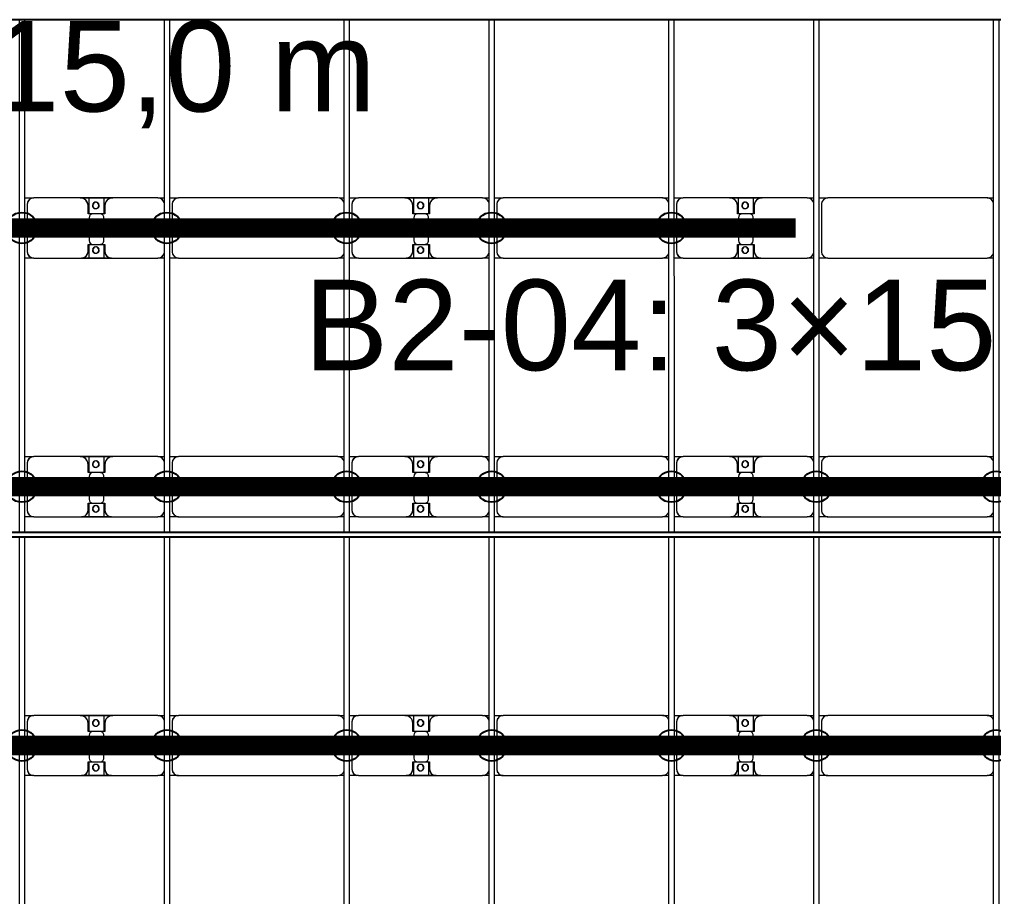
# Model space of a CAD drawing. Header units: millimetres. Extents: x -248177 to 167033, y 156986 to 268923.
# Drawn here: x -197612 to -190082, y 167583 to 174362 of the extents above; entities that cross this region are included whole.
import ezdxf

# ---------------------------------------------------------------- set-up
doc = ezdxf.new("R2010")
doc.units = ezdxf.units.MM
for name, color, linetype, lineweight in [('A-DETL-MBND', 5, 'Continuous', 9), ('A-GENM', 13, 'Continuous', 9), ('S-BEAM', 12, 'Continuous', 9)]:
    doc.layers.add(name, color=color, linetype=linetype, lineweight=lineweight)
doc.layers.add('GC-GHI CHU', color=2, linetype='Continuous')
doc.layers.add('GC-HOP 40x60 GIA CUONG', color=1, linetype='Continuous')
doc.styles.add('GC_VN', font='arial.ttf')

# ---------------------------------------------------------------- blocks, each defined once
blk = doc.blocks.new('Dầm C52 - Dầm C52-24593-BỐ TRÍ KHUNG KẾT CẤU BÈ PIN 02')
at = {"layer": 'S-BEAM', "color": 1}
for p, q in [((-48198.2, 20), (-42238.2, 20)), ((-42198.2, 20), (-38238.2, 20)), ((-42238.2, -20), (-48198.2, -20)), ((-38238.2, -20), (-42198.2, -20))]:
    blk.add_line(p, q, dxfattribs=at)
blk = doc.blocks.new('Dai phao do pin - DẢI PHAO ĐỠ PIN-V148-BỐ TRÍ KHUNG KẾT CẤU BÈ PIN 02')
at = {"layer": 'A-DETL-MBND', "color": 8}
for p, q in [((5719.7, 241.6), (5789.7, 241.6)), ((5719.7, 241.6), (5789.7, 241.6)), ((6149.7, 241.6), (5789.7, 241.6)), ((6149.7, 241.6), (6332.2, 241.6)), ((6332.2, 241.6), (6149.7, 241.6)), ((6217.8, 241.6), (6400.3, 241.6)), ((6217.8, 116.2), (6217.8, 241.6)), ((6400.3, 241.6), (6217.8, 241.6)), ((6332.2, 241.6), (6332.2, 116.2)), ((6750.3, 241.6), (6400.3, 241.6)), ((6750.3, 241.6), (6799.7, 241.6)), ((6750.3, 241.6), (6799.7, 241.6)), ((6839.7, 241.6), (6909.7, 241.6)), ((6839.7, 241.6), (6909.7, 241.6)), ((8140.3, 241.6), (6909.7, 241.6)), ((8150, 241.6), (8189.7, 241.6)), ((8150, 241.6), (8189.7, 241.6)), ((8229.7, 241.6), (8299.7, 241.6)), ((8229.7, 241.6), (8299.7, 241.6)), ((8659.7, 241.6), (8299.7, 241.6)), ((8659.7, 241.6), (8842.2, 241.6)), ((8842.2, 241.6), (8659.7, 241.6)), ((8727.8, 241.6), (8910.3, 241.6)), ((8727.8, 116.2), (8727.8, 241.6)), ((8910.3, 241.6), (8727.8, 241.6)), ((8842.2, 241.6), (8842.2, 116.2)), ((9260.3, 241.6), (8910.3, 241.6)), ((9260.3, 241.6), (9309.7, 241.6)), ((9260.3, 241.6), (9309.7, 241.6)), ((9349.7, 241.6), (9419.7, 241.6)), ((9349.7, 241.6), (9419.7, 241.6)), ((10650.3, 241.6), (9419.7, 241.6)), ((10650.3, 241.6), (10699.7, 241.6)), ((10650.3, 241.6), (10699.7, 241.6)), ((10739.7, 241.6), (10809.7, 241.6)), ((10739.7, 241.6), (10809.7, 241.6)), ((11169.7, 241.6), (10809.7, 241.6)), ((11169.7, 241.6), (11352.2, 241.6)), ((11352.2, 241.6), (11169.7, 241.6)), ((11237.8, 241.6), (11420.3, 241.6)), ((11237.8, 116.2), (11237.8, 241.6)), ((11420.3, 241.6), (11237.8, 241.6)), ((11352.2, 241.6), (11352.2, 116.2)), ((11770.3, 241.6), (11420.3, 241.6)), ((11770.3, 241.6), (11819.7, 241.6)), ((11770.3, 241.6), (11819.7, 241.6)), ((11859.7, 241.6), (11929.7, 241.6)), ((11859.7, 241.6), (11929.7, 241.6)), ((13160.3, 241.6), (11929.7, 241.6)), ((13160.3, 241.6), (13209.7, 241.6)), ((13160.3, 241.6), (13209.7, 241.6)), ((5739.7, 191.6), (5739.7, -173.4)), ((6209.7, 118.2), (6209.7, 181.6)), ((6340.3, 181.6), (6340.3, 118.2)), ((6859.7, 191.6), (6859.7, -173.4)), ((8249.7, 191.6), (8249.7, -173.4)), ((8719.7, 118.2), (8719.7, 181.6)), ((8850.3, 181.6), (8850.3, 118.2)), ((9369.7, 191.6), (9369.7, -173.4)), ((10759.7, 191.6), (10759.7, -173.4)), ((11229.7, 118.2), (11229.7, 181.6)), ((11360.3, 181.6), (11360.3, 118.2)), ((11879.7, 191.6), (11879.7, -173.4)), ((6302.2, 118.2), (6209.7, 118.2)), ((6217.8, 88.2), (6217.8, -88.2)), ((6340.3, 118.2), (6247.8, 118.2)), ((6332.2, -88.2), (6332.2, 88.2)), ((8812.2, 118.2), (8719.7, 118.2)), ((8727.8, 88.2), (8727.8, -88.2)), ((8850.3, 118.2), (8757.8, 118.2)), ((8842.2, -88.2), (8842.2, 88.2)), ((11322.2, 118.2), (11229.7, 118.2)), ((11237.8, 88.2), (11237.8, -88.2)), ((11360.3, 118.2), (11267.8, 118.2)), ((11352.2, -88.2), (11352.2, 88.2)), ((6209.7, -173.4), (6209.7, -118.2)), ((6209.7, -118.2), (6302.2, -118.2)), ((6217.8, -223.4), (6217.8, -116.2)), ((6247.8, -118.2), (6340.3, -118.2)), ((6332.2, -116.2), (6332.2, -223.4)), ((6340.3, -118.2), (6340.3, -173.4)), ((8719.7, -173.4), (8719.7, -118.2)), ((8719.7, -118.2), (8812.2, -118.2)), ((8727.8, -223.4), (8727.8, -116.2)), ((8757.8, -118.2), (8850.3, -118.2)), ((8842.2, -116.2), (8842.2, -223.4)), ((8850.3, -118.2), (8850.3, -173.4)), ((11229.7, -173.4), (11229.7, -118.2)), ((11229.7, -118.2), (11322.2, -118.2)), ((11237.8, -223.4), (11237.8, -116.2)), ((11267.8, -118.2), (11360.3, -118.2)), ((11352.2, -116.2), (11352.2, -223.4)), ((11360.3, -118.2), (11360.3, -173.4)), ((5789.7, -223.4), (5719.7, -223.4)), ((5789.7, -223.4), (5719.7, -223.4)), ((5789.7, -223.4), (6159.7, -223.4)), ((6332.2, -223.4), (6159.7, -223.4)), ((6159.7, -223.4), (6332.2, -223.4)), ((6390.3, -223.4), (6217.8, -223.4)), ((6217.8, -223.4), (6390.3, -223.4)), ((6390.3, -223.4), (6750.3, -223.4)), ((6799.7, -223.4), (6750.3, -223.4)), ((6799.7, -223.4), (6750.3, -223.4)), ((6909.7, -223.4), (6839.7, -223.4)), ((6909.7, -223.4), (6839.7, -223.4)), ((6909.7, -223.4), (8140.3, -223.4)), ((8189.7, -223.4), (8140.3, -223.4)), ((8189.7, -223.4), (8140.3, -223.4)), ((8299.7, -223.4), (8229.7, -223.4)), ((8299.7, -223.4), (8229.7, -223.4)), ((8299.7, -223.4), (8669.7, -223.4)), ((8842.2, -223.4), (8669.7, -223.4)), ((8669.7, -223.4), (8842.2, -223.4)), ((8900.3, -223.4), (8727.8, -223.4)), ((8727.8, -223.4), (8900.3, -223.4)), ((8900.3, -223.4), (9260.3, -223.4)), ((9309.7, -223.4), (9260.3, -223.4)), ((9309.7, -223.4), (9260.3, -223.4)), ((9419.7, -223.4), (9349.7, -223.4)), ((9419.7, -223.4), (9349.7, -223.4)), ((9419.7, -223.4), (10650.3, -223.4)), ((10699.7, -223.4), (10650.3, -223.4)), ((10699.7, -223.4), (10650.3, -223.4)), ((10809.7, -223.4), (10739.7, -223.4)), ((10809.7, -223.4), (10739.7, -223.4)), ((10809.7, -223.4), (11179.7, -223.4)), ((11352.2, -223.4), (11179.7, -223.4)), ((11179.7, -223.4), (11352.2, -223.4)), ((11410.3, -223.4), (11237.8, -223.4)), ((11237.8, -223.4), (11410.3, -223.4)), ((11410.3, -223.4), (11770.3, -223.4)), ((11819.7, -223.4), (11770.3, -223.4)), ((11819.7, -223.4), (11770.3, -223.4)), ((11929.7, -223.4), (11859.7, -223.4)), ((11929.7, -223.4), (11859.7, -223.4)), ((11929.7, -223.4), (13160.3, -223.4)), ((13209.7, -223.4), (13160.3, -223.4)), ((13209.7, -223.4), (13160.3, -223.4))]:
    blk.add_line(p, q, dxfattribs=at)
for centre, radius, start, end in [((5789.7, 191.6), 50, 90, 180), ((5789.7, 191.6), 50, 105, 180), ((6149.7, 181.6), 60, 0, 90), ((6149.7, 181.6), 60, 0, 60), ((6400.3, 181.6), 60, 90, 180), ((6400.3, 181.6), 60, 120, 180), ((6750.3, 191.6), 50, 15, 90), ((6750.3, 191.6), 50, 15, 75), ((6909.7, 191.6), 50, 90, 180), ((6909.7, 191.6), 50, 105, 135), ((8140.3, 191.6), 50, 15, 90), ((8140.3, 191.6), 50, 60, 78.73305), ((8299.7, 191.6), 50, 90, 180), ((8299.7, 191.6), 50, 105, 180), ((8659.7, 181.6), 60, 0, 90), ((8659.7, 181.6), 60, 0, 60), ((8910.3, 181.6), 60, 90, 180), ((8910.3, 181.6), 60, 120, 180), ((9260.3, 191.6), 50, 15, 90), ((9260.3, 191.6), 50, 15, 75), ((9419.7, 191.6), 50, 90, 180), ((9419.7, 191.6), 50, 105, 135), ((10650.3, 191.6), 50, 15, 90), ((10650.3, 191.6), 50, 60, 90), ((10809.7, 191.6), 50, 90, 180), ((10809.7, 191.6), 50, 105, 180), ((11169.7, 181.6), 60, 360, 90), ((11169.7, 181.6), 60, 360, 60), ((11420.3, 181.6), 60, 90, 180), ((11420.3, 181.6), 60, 120, 180), ((11770.3, 191.6), 50, 15, 90), ((11770.3, 191.6), 50, 15, 75), ((11929.7, 191.6), 50, 90, 180), ((11929.7, 191.6), 50, 105, 135), ((13160.3, 191.6), 50, 15, 90), ((13160.3, 191.6), 50, 60, 90), ((6268.6, 183.2), 25, 0, 180), ((6268.6, 183.2), 25, 180, 0), ((6268.6, 183.2), 25, 0, 165), ((6271.4, 183.2), 25, 0, 180), ((6271.4, 183.2), 25, 90, 180), ((6271.4, 183.2), 25, 180, 0), ((6271.4, 183.2), 25, 180, 300), ((6268.6, 183.2), 25, 210, 0), ((6271.4, 183.2), 25, 15, 75), ((6271.4, 183.2), 25, 330, 345), ((6909.7, 191.6), 50, 150, 180), ((8140.3, 191.6), 50, 15, 30), ((8778.6, 183.2), 25, 360, 180), ((8778.6, 183.2), 25, 180, 360), ((8778.6, 183.2), 25, 360, 165), ((8781.4, 183.2), 25, 0, 180), ((8781.4, 183.2), 25, 90, 180), ((8781.4, 183.2), 25, 180, 360), ((8781.4, 183.2), 25, 180, 300), ((8778.6, 183.2), 25, 210, 360), ((8781.4, 183.2), 25, 15, 75), ((8781.4, 183.2), 25, 330, 345), ((9419.7, 191.6), 50, 150, 180), ((10650.3, 191.6), 50, 15, 30), ((11288.6, 183.2), 25, 0, 180), ((11288.6, 183.2), 25, 180, 0), ((11288.6, 183.2), 25, 0, 165), ((11291.4, 183.2), 25, 360, 180), ((11291.4, 183.2), 25, 90, 180), ((11291.4, 183.2), 25, 180, 0), ((11291.4, 183.2), 25, 180, 300), ((11288.6, 183.2), 25, 210, 0), ((11291.4, 183.2), 25, 15, 75), ((11291.4, 183.2), 25, 330, 345), ((11929.7, 191.6), 50, 150, 180), ((13160.3, 191.6), 50, 15, 30), ((6247.8, 88.2), 30, 90, 180), ((6302.2, 88.2), 30, 360, 90), ((8757.8, 88.2), 30, 90, 180), ((8812.2, 88.2), 30, 360, 90), ((11267.8, 88.2), 30, 90, 180), ((11322.2, 88.2), 30, 0, 90), ((6247.8, -88.2), 30, 180, 270), ((6268.6, -161.8), 25, 0, 180), ((6268.6, -161.8), 25, 105, 165), ((6271.4, -161.8), 25, 0, 180), ((6271.4, -161.8), 25, 105, 180), ((6268.6, -161.8), 25, 0, 75), ((6271.4, -161.8), 25, 15, 75), ((6302.2, -88.2), 30, 270, 0), ((8757.8, -88.2), 30, 180, 270), ((8778.6, -161.8), 25, 0, 180), ((8778.6, -161.8), 25, 105, 165), ((8781.4, -161.8), 25, 0, 180), ((8781.4, -161.8), 25, 105, 180), ((8778.6, -161.8), 25, 0, 75), ((8781.4, -161.8), 25, 15, 75), ((8812.2, -88.2), 30, 270, 0), ((11267.8, -88.2), 30, 180, 270), ((11288.6, -161.8), 25, 0, 180), ((11288.6, -161.8), 25, 105, 165), ((11291.4, -161.8), 25, 360, 180), ((11291.4, -161.8), 25, 105, 180), ((11288.6, -161.8), 25, 360, 75), ((11291.4, -161.8), 25, 15, 75), ((11322.2, -88.2), 30, 270, 360), ((5789.7, -173.4), 50, 180, 270), ((5789.7, -173.4), 50, 181.60032, 255), ((6159.7, -173.4), 50, 270, 0), ((6159.7, -173.4), 50, 285, 358.39248), ((6268.6, -161.8), 25, 180, 0), ((6268.6, -161.8), 25, 195, 0), ((6271.4, -161.8), 25, 180, 0), ((6271.4, -161.8), 25, 180, 270), ((6271.4, -161.8), 25, 285, 345), ((6390.3, -173.4), 50, 180, 270), ((6390.3, -173.4), 50, 181.60953, 255), ((6750.3, -173.4), 50, 270, 345), ((6750.3, -173.4), 50, 285, 345), ((6909.7, -173.4), 50, 180, 270), ((6909.7, -173.4), 50, 181.6175, 210), ((6909.7, -173.4), 50, 240, 270), ((8140.3, -173.4), 50, 270, 345), ((8140.3, -173.4), 50, 285, 300), ((8140.3, -173.4), 50, 330, 345), ((8299.7, -173.4), 50, 180, 270), ((8299.7, -173.4), 50, 181.63884, 255), ((8669.7, -173.4), 50, 270, 360), ((8669.7, -173.4), 50, 285, 358.35396), ((8778.6, -161.8), 25, 180, 0), ((8778.6, -161.8), 25, 195, 0), ((8781.4, -161.8), 25, 180, 0), ((8781.4, -161.8), 25, 180, 270), ((8781.4, -161.8), 25, 285, 345), ((8900.3, -173.4), 50, 180, 270), ((8900.3, -173.4), 50, 181.64806, 255), ((9260.3, -173.4), 50, 270, 345), ((9260.3, -173.4), 50, 285, 345), ((9419.7, -173.4), 50, 180, 270), ((9419.7, -173.4), 50, 181.65603, 210), ((9419.7, -173.4), 50, 240, 270), ((10650.3, -173.4), 50, 270, 345), ((10650.3, -173.4), 50, 285, 300), ((10650.3, -173.4), 50, 330, 345), ((10809.7, -173.4), 50, 180, 270), ((10809.7, -173.4), 50, 181.67736, 255), ((11179.7, -173.4), 50, 270, 0), ((11179.7, -173.4), 50, 285, 358.31543), ((11288.6, -161.8), 25, 180, 0), ((11288.6, -161.8), 25, 195, 360), ((11291.4, -161.8), 25, 180, 360), ((11291.4, -161.8), 25, 180, 270), ((11291.4, -161.8), 25, 285, 345), ((11410.3, -173.4), 50, 180, 270), ((11410.3, -173.4), 50, 181.68658, 255), ((11770.3, -173.4), 50, 270, 345), ((11770.3, -173.4), 50, 285, 345), ((11929.7, -173.4), 50, 180, 270), ((11929.7, -173.4), 50, 181.69455, 210), ((11929.7, -173.4), 50, 240, 270), ((13160.3, -173.4), 50, 270, 345), ((13160.3, -173.4), 50, 285, 300), ((13160.3, -173.4), 50, 330, 345)]:
    blk.add_arc(centre, radius, start, end, dxfattribs=at)
blk = doc.blocks.new('Dai phao do pin - DẢI PHAO ĐỠ PIN-V149-BỐ TRÍ KHUNG KẾT CẤU BÈ PIN 02')
at = {"layer": 'A-DETL-MBND', "color": 8}
for p, q in [((5719.7, 241.6), (5789.7, 241.6)), ((5719.7, 241.6), (5789.7, 241.6)), ((6149.7, 241.6), (5789.7, 241.6)), ((6149.7, 241.6), (6332.2, 241.6)), ((6332.2, 241.6), (6149.7, 241.6)), ((6217.8, 241.6), (6400.3, 241.6)), ((6217.8, 116.2), (6217.8, 241.6)), ((6400.3, 241.6), (6217.8, 241.6)), ((6332.2, 241.6), (6332.2, 116.2)), ((6750.3, 241.6), (6400.3, 241.6)), ((6750.3, 241.6), (6799.7, 241.6)), ((6750.3, 241.6), (6799.7, 241.6)), ((6839.7, 241.6), (6909.7, 241.6)), ((6839.7, 241.6), (6909.7, 241.6)), ((8140.3, 241.6), (6909.7, 241.6)), ((8140.3, 241.6), (8189.7, 241.6)), ((8140.3, 241.6), (8189.7, 241.6)), ((8229.7, 241.6), (8299.7, 241.6)), ((8229.7, 241.6), (8299.7, 241.6)), ((8659.7, 241.6), (8299.7, 241.6)), ((8659.7, 241.6), (8842.2, 241.6)), ((8842.2, 241.6), (8659.7, 241.6)), ((8727.8, 241.6), (8910.3, 241.6)), ((8727.8, 116.2), (8727.8, 241.6)), ((8910.3, 241.6), (8727.8, 241.6)), ((8842.2, 241.6), (8842.2, 116.2)), ((9260.3, 241.6), (8910.3, 241.6)), ((9260.3, 241.6), (9309.7, 241.6)), ((9260.3, 241.6), (9309.7, 241.6)), ((9349.7, 241.6), (9419.7, 241.6)), ((9349.7, 241.6), (9419.7, 241.6)), ((10650.3, 241.6), (9419.7, 241.6)), ((10650.3, 241.6), (10699.7, 241.6)), ((10650.3, 241.6), (10699.7, 241.6)), ((10739.7, 241.6), (10809.7, 241.6)), ((10739.7, 241.6), (10809.7, 241.6)), ((11169.7, 241.6), (10809.7, 241.6)), ((11169.7, 241.6), (11352.2, 241.6)), ((11352.2, 241.6), (11169.7, 241.6)), ((11237.8, 241.6), (11420.3, 241.6)), ((11237.8, 116.2), (11237.8, 241.6)), ((11420.3, 241.6), (11237.8, 241.6)), ((11352.2, 241.6), (11352.2, 116.2)), ((11770.3, 241.6), (11420.3, 241.6)), ((11770.3, 241.6), (11819.7, 241.6)), ((11770.3, 241.6), (11819.7, 241.6)), ((11859.7, 241.6), (11929.7, 241.6)), ((11859.7, 241.6), (11929.7, 241.6)), ((13160.3, 241.6), (11929.7, 241.6)), ((13160.3, 241.6), (13209.7, 241.6)), ((13160.3, 241.6), (13209.7, 241.6)), ((5739.7, 191.6), (5739.7, -173.4)), ((6209.7, 118.2), (6209.7, 181.6)), ((6340.3, 181.6), (6340.3, 118.2)), ((6859.7, 191.6), (6859.7, -173.4)), ((8249.7, 191.6), (8249.7, -173.4)), ((8719.7, 118.2), (8719.7, 181.6)), ((8850.3, 181.6), (8850.3, 118.2)), ((9369.7, 191.6), (9369.7, -173.4)), ((10759.7, 191.6), (10759.7, -173.4)), ((11229.7, 118.2), (11229.7, 181.6)), ((11360.3, 181.6), (11360.3, 118.2)), ((11879.7, 191.6), (11879.7, -173.4)), ((6302.2, 118.2), (6209.7, 118.2)), ((6217.8, 88.2), (6217.8, -88.2)), ((6340.3, 118.2), (6247.8, 118.2)), ((6332.2, -88.2), (6332.2, 88.2)), ((8812.2, 118.2), (8719.7, 118.2)), ((8727.8, 88.2), (8727.8, -88.2)), ((8850.3, 118.2), (8757.8, 118.2)), ((8842.2, -88.2), (8842.2, 88.2)), ((11322.2, 118.2), (11229.7, 118.2)), ((11237.8, 88.2), (11237.8, -88.2)), ((11360.3, 118.2), (11267.8, 118.2)), ((11352.2, -88.2), (11352.2, 88.2)), ((6209.7, -173.4), (6209.7, -118.2)), ((6209.7, -118.2), (6302.2, -118.2)), ((6217.8, -223.4), (6217.8, -116.2)), ((6247.8, -118.2), (6340.3, -118.2)), ((6332.2, -116.2), (6332.2, -223.4)), ((6340.3, -118.2), (6340.3, -173.4)), ((8719.7, -173.4), (8719.7, -118.2)), ((8719.7, -118.2), (8812.2, -118.2)), ((8727.8, -223.4), (8727.8, -116.2)), ((8757.8, -118.2), (8850.3, -118.2)), ((8842.2, -116.2), (8842.2, -223.4)), ((8850.3, -118.2), (8850.3, -173.4)), ((11229.7, -173.4), (11229.7, -118.2)), ((11229.7, -118.2), (11322.2, -118.2)), ((11237.8, -223.4), (11237.8, -116.2)), ((11267.8, -118.2), (11360.3, -118.2)), ((11352.2, -116.2), (11352.2, -223.4)), ((11360.3, -118.2), (11360.3, -173.4)), ((5789.7, -223.4), (5719.7, -223.4)), ((5789.7, -223.4), (5719.7, -223.4)), ((5789.7, -223.4), (6159.7, -223.4)), ((6332.2, -223.4), (6159.7, -223.4)), ((6159.7, -223.4), (6332.2, -223.4)), ((6390.3, -223.4), (6217.8, -223.4)), ((6217.8, -223.4), (6390.3, -223.4)), ((6390.3, -223.4), (6750.3, -223.4)), ((6799.7, -223.4), (6750.3, -223.4)), ((6799.7, -223.4), (6750.3, -223.4)), ((6909.7, -223.4), (6839.7, -223.4)), ((6909.7, -223.4), (6839.7, -223.4)), ((6909.7, -223.4), (8140.3, -223.4)), ((8189.7, -223.4), (8140.3, -223.4)), ((8189.7, -223.4), (8140.3, -223.4)), ((8299.7, -223.4), (8229.7, -223.4)), ((8299.7, -223.4), (8229.7, -223.4)), ((8299.7, -223.4), (8669.7, -223.4)), ((8842.2, -223.4), (8669.7, -223.4)), ((8669.7, -223.4), (8842.2, -223.4)), ((8900.3, -223.4), (8727.8, -223.4)), ((8727.8, -223.4), (8900.3, -223.4)), ((8900.3, -223.4), (9260.3, -223.4)), ((9309.7, -223.4), (9260.3, -223.4)), ((9309.7, -223.4), (9260.3, -223.4)), ((9419.7, -223.4), (9349.7, -223.4)), ((9419.7, -223.4), (9349.7, -223.4)), ((9419.7, -223.4), (10650.3, -223.4)), ((10699.7, -223.4), (10650.3, -223.4)), ((10699.7, -223.4), (10650.3, -223.4)), ((10809.7, -223.4), (10739.7, -223.4)), ((10809.7, -223.4), (10739.7, -223.4)), ((10809.7, -223.4), (11179.7, -223.4)), ((11352.2, -223.4), (11179.7, -223.4)), ((11179.7, -223.4), (11352.2, -223.4)), ((11410.3, -223.4), (11237.8, -223.4)), ((11237.8, -223.4), (11410.3, -223.4)), ((11410.3, -223.4), (11770.3, -223.4)), ((11819.7, -223.4), (11770.3, -223.4)), ((11819.7, -223.4), (11770.3, -223.4)), ((11929.7, -223.4), (11859.7, -223.4)), ((11929.7, -223.4), (11859.7, -223.4)), ((11929.7, -223.4), (13160.3, -223.4)), ((13209.7, -223.4), (13160.3, -223.4)), ((13209.7, -223.4), (13160.3, -223.4))]:
    blk.add_line(p, q, dxfattribs=at)
for centre, radius, start, end in [((5789.7, 191.6), 50, 90, 180), ((5789.7, 191.6), 50, 105, 180), ((6149.7, 181.6), 60, 0, 90), ((6149.7, 181.6), 60, 0, 60), ((6400.3, 181.6), 60, 90, 180), ((6400.3, 181.6), 60, 120, 180), ((6750.3, 191.6), 50, 15, 90), ((6750.3, 191.6), 50, 15, 75), ((6909.7, 191.6), 50, 90, 180), ((6909.7, 191.6), 50, 105, 135), ((8140.3, 191.6), 50, 15, 90), ((8140.3, 191.6), 50, 60, 90), ((8299.7, 191.6), 50, 90, 180), ((8299.7, 191.6), 50, 105, 180), ((8659.7, 181.6), 60, 0, 90), ((8659.7, 181.6), 60, 0, 60), ((8910.3, 181.6), 60, 90, 180), ((8910.3, 181.6), 60, 120, 180), ((9260.3, 191.6), 50, 15, 90), ((9260.3, 191.6), 50, 15, 75), ((9419.7, 191.6), 50, 90, 180), ((9419.7, 191.6), 50, 105, 135), ((10650.3, 191.6), 50, 15, 90), ((10650.3, 191.6), 50, 60, 90), ((10809.7, 191.6), 50, 90, 180), ((10809.7, 191.6), 50, 105, 180), ((11169.7, 181.6), 60, 360, 90), ((11169.7, 181.6), 60, 360, 60), ((11420.3, 181.6), 60, 90, 180), ((11420.3, 181.6), 60, 120, 180), ((11770.3, 191.6), 50, 15, 90), ((11770.3, 191.6), 50, 15, 75), ((11929.7, 191.6), 50, 90, 180), ((11929.7, 191.6), 50, 105, 135), ((13160.3, 191.6), 50, 15, 90), ((13160.3, 191.6), 50, 60, 90), ((6268.6, 183.2), 25, 0, 180), ((6268.6, 183.2), 25, 180, 0), ((6268.6, 183.2), 25, 0, 165), ((6271.4, 183.2), 25, 0, 180), ((6271.4, 183.2), 25, 90, 180), ((6271.4, 183.2), 25, 180, 0), ((6271.4, 183.2), 25, 180, 300), ((6268.6, 183.2), 25, 210, 0), ((6271.4, 183.2), 25, 15, 75), ((6271.4, 183.2), 25, 330, 345), ((6909.7, 191.6), 50, 150, 180), ((8140.3, 191.6), 50, 15, 30), ((8778.6, 183.2), 25, 360, 180), ((8778.6, 183.2), 25, 180, 360), ((8778.6, 183.2), 25, 360, 165), ((8781.4, 183.2), 25, 0, 180), ((8781.4, 183.2), 25, 90, 180), ((8781.4, 183.2), 25, 180, 360), ((8781.4, 183.2), 25, 180, 300), ((8778.6, 183.2), 25, 210, 360), ((8781.4, 183.2), 25, 15, 75), ((8781.4, 183.2), 25, 330, 345), ((9419.7, 191.6), 50, 150, 180), ((10650.3, 191.6), 50, 15, 30), ((11288.6, 183.2), 25, 0, 180), ((11288.6, 183.2), 25, 180, 0), ((11288.6, 183.2), 25, 0, 165), ((11291.4, 183.2), 25, 360, 180), ((11291.4, 183.2), 25, 90, 180), ((11291.4, 183.2), 25, 180, 0), ((11291.4, 183.2), 25, 180, 300), ((11288.6, 183.2), 25, 210, 0), ((11291.4, 183.2), 25, 15, 75), ((11291.4, 183.2), 25, 330, 345), ((11929.7, 191.6), 50, 150, 180), ((13160.3, 191.6), 50, 15, 30), ((6247.8, 88.2), 30, 90, 180), ((6302.2, 88.2), 30, 360, 90), ((8757.8, 88.2), 30, 90, 180), ((8812.2, 88.2), 30, 360, 90), ((11267.8, 88.2), 30, 90, 180), ((11322.2, 88.2), 30, 0, 90), ((6247.8, -88.2), 30, 180, 270), ((6268.6, -161.8), 25, 0, 180), ((6268.6, -161.8), 25, 105, 165), ((6271.4, -161.8), 25, 0, 180), ((6271.4, -161.8), 25, 105, 180), ((6268.6, -161.8), 25, 0, 75), ((6271.4, -161.8), 25, 15, 75), ((6302.2, -88.2), 30, 270, 0), ((8757.8, -88.2), 30, 180, 270), ((8778.6, -161.8), 25, 0, 180), ((8778.6, -161.8), 25, 105, 165), ((8781.4, -161.8), 25, 0, 180), ((8781.4, -161.8), 25, 105, 180), ((8778.6, -161.8), 25, 0, 75), ((8781.4, -161.8), 25, 15, 75), ((8812.2, -88.2), 30, 270, 0), ((11267.8, -88.2), 30, 180, 270), ((11288.6, -161.8), 25, 0, 180), ((11288.6, -161.8), 25, 105, 165), ((11291.4, -161.8), 25, 360, 180), ((11291.4, -161.8), 25, 105, 180), ((11288.6, -161.8), 25, 360, 75), ((11291.4, -161.8), 25, 15, 75), ((11322.2, -88.2), 30, 270, 360), ((5789.7, -173.4), 50, 180, 270), ((5789.7, -173.4), 50, 180, 255), ((6159.7, -173.4), 50, 270, 0), ((6159.7, -173.4), 50, 285, 0), ((6268.6, -161.8), 25, 180, 0), ((6268.6, -161.8), 25, 195, 0), ((6271.4, -161.8), 25, 180, 0), ((6271.4, -161.8), 25, 180, 270), ((6271.4, -161.8), 25, 285, 345), ((6390.3, -173.4), 50, 180, 270), ((6390.3, -173.4), 50, 180, 255), ((6750.3, -173.4), 50, 270, 345), ((6750.3, -173.4), 50, 285, 345), ((6909.7, -173.4), 50, 180, 270), ((6909.7, -173.4), 50, 180, 210), ((6909.7, -173.4), 50, 240, 270), ((8140.3, -173.4), 50, 270, 345), ((8140.3, -173.4), 50, 285, 300), ((8140.3, -173.4), 50, 330, 345), ((8299.7, -173.4), 50, 180, 270), ((8299.7, -173.4), 50, 180, 255), ((8669.7, -173.4), 50, 270, 360), ((8669.7, -173.4), 50, 285, 360), ((8778.6, -161.8), 25, 180, 0), ((8778.6, -161.8), 25, 195, 0), ((8781.4, -161.8), 25, 180, 0), ((8781.4, -161.8), 25, 180, 270), ((8781.4, -161.8), 25, 285, 345), ((8900.3, -173.4), 50, 180, 270), ((8900.3, -173.4), 50, 180, 255), ((9260.3, -173.4), 50, 270, 345), ((9260.3, -173.4), 50, 285, 345), ((9419.7, -173.4), 50, 180, 270), ((9419.7, -173.4), 50, 180, 210), ((9419.7, -173.4), 50, 240, 270), ((10650.3, -173.4), 50, 270, 345), ((10650.3, -173.4), 50, 285, 300), ((10650.3, -173.4), 50, 330, 345), ((10809.7, -173.4), 50, 180, 270), ((10809.7, -173.4), 50, 180, 255), ((11179.7, -173.4), 50, 270, 0), ((11179.7, -173.4), 50, 285, 0), ((11288.6, -161.8), 25, 180, 0), ((11288.6, -161.8), 25, 195, 360), ((11291.4, -161.8), 25, 180, 360), ((11291.4, -161.8), 25, 180, 270), ((11291.4, -161.8), 25, 285, 345), ((11410.3, -173.4), 50, 180, 270), ((11410.3, -173.4), 50, 180, 255), ((11770.3, -173.4), 50, 270, 345), ((11770.3, -173.4), 50, 285, 345), ((11929.7, -173.4), 50, 180, 270), ((11929.7, -173.4), 50, 180, 210), ((11929.7, -173.4), 50, 240, 270), ((13160.3, -173.4), 50, 270, 345), ((13160.3, -173.4), 50, 285, 300), ((13160.3, -173.4), 50, 330, 345)]:
    blk.add_arc(centre, radius, start, end, dxfattribs=at)
blk = doc.blocks.new('Dai phao do pin - DẢI PHAO ĐỠ PIN-V150-BỐ TRÍ KHUNG KẾT CẤU BÈ PIN 02')
at = {"layer": 'A-DETL-MBND', "color": 8}
for p, q in [((5719.7, 241.6), (5789.7, 241.6)), ((5719.7, 241.6), (5789.7, 241.6)), ((6149.7, 241.6), (5789.7, 241.6)), ((6149.7, 241.6), (6332.2, 241.6)), ((6332.2, 241.6), (6149.7, 241.6)), ((6217.8, 241.6), (6400.3, 241.6)), ((6217.8, 116.2), (6217.8, 241.6)), ((6400.3, 241.6), (6217.8, 241.6)), ((6332.2, 241.6), (6332.2, 116.2)), ((6750.3, 241.6), (6400.3, 241.6)), ((6750.3, 241.6), (6799.7, 241.6)), ((6750.3, 241.6), (6799.7, 241.6)), ((6839.7, 241.6), (6909.7, 241.6)), ((6839.7, 241.6), (6909.7, 241.6)), ((8140.3, 241.6), (6909.7, 241.6)), ((8140.3, 241.6), (8189.7, 241.6)), ((8140.3, 241.6), (8189.7, 241.6)), ((8229.7, 241.6), (8299.7, 241.6)), ((8229.7, 241.6), (8299.7, 241.6)), ((8659.7, 241.6), (8299.7, 241.6)), ((8659.7, 241.6), (8842.2, 241.6)), ((8842.2, 241.6), (8659.7, 241.6)), ((8727.8, 241.6), (8910.3, 241.6)), ((8727.8, 116.2), (8727.8, 241.6)), ((8910.3, 241.6), (8727.8, 241.6)), ((8842.2, 241.6), (8842.2, 116.2)), ((9260.3, 241.6), (8910.3, 241.6)), ((9260.3, 241.6), (9309.7, 241.6)), ((9260.3, 241.6), (9309.7, 241.6)), ((9349.7, 241.6), (9419.7, 241.6)), ((9349.7, 241.6), (9419.7, 241.6)), ((10650.3, 241.6), (9419.7, 241.6)), ((10650.3, 241.6), (10699.7, 241.6)), ((10650.3, 241.6), (10699.7, 241.6)), ((10739.7, 241.6), (10809.7, 241.6)), ((10739.7, 241.6), (10809.7, 241.6)), ((11169.7, 241.6), (10809.7, 241.6)), ((11169.7, 241.6), (11352.2, 241.6)), ((11352.2, 241.6), (11169.7, 241.6)), ((11237.8, 241.6), (11420.3, 241.6)), ((11237.8, 116.2), (11237.8, 241.6)), ((11420.3, 241.6), (11237.8, 241.6)), ((11352.2, 241.6), (11352.2, 116.2)), ((11770.3, 241.6), (11420.3, 241.6)), ((11770.3, 241.6), (11819.7, 241.6)), ((11770.3, 241.6), (11819.7, 241.6)), ((11859.7, 241.6), (11929.7, 241.6)), ((11859.7, 241.6), (11929.7, 241.6)), ((13160.3, 241.6), (11929.7, 241.6)), ((13160.3, 241.6), (13209.7, 241.6)), ((13160.3, 241.6), (13209.7, 241.6)), ((5739.7, 191.6), (5739.7, -173.4)), ((6209.7, 118.2), (6209.7, 181.6)), ((6340.3, 181.6), (6340.3, 118.2)), ((6859.7, 191.6), (6859.7, -173.4)), ((8249.7, 191.6), (8249.7, -173.4)), ((8719.7, 118.2), (8719.7, 181.6)), ((8850.3, 181.6), (8850.3, 118.2)), ((9369.7, 191.6), (9369.7, -173.4)), ((10759.7, 191.6), (10759.7, -173.4)), ((11229.7, 118.2), (11229.7, 181.6)), ((11360.3, 181.6), (11360.3, 118.2)), ((11879.7, 191.6), (11879.7, -173.4)), ((6302.2, 118.2), (6209.7, 118.2)), ((6217.8, 88.2), (6217.8, -88.2)), ((6340.3, 118.2), (6247.8, 118.2)), ((6332.2, -88.2), (6332.2, 88.2)), ((8812.2, 118.2), (8719.7, 118.2)), ((8727.8, 88.2), (8727.8, -88.2)), ((8850.3, 118.2), (8757.8, 118.2)), ((8842.2, -88.2), (8842.2, 88.2)), ((11322.2, 118.2), (11229.7, 118.2)), ((11237.8, 88.2), (11237.8, -88.2)), ((11360.3, 118.2), (11267.8, 118.2)), ((11352.2, -88.2), (11352.2, 88.2)), ((6209.7, -173.4), (6209.7, -118.2)), ((6209.7, -118.2), (6302.2, -118.2)), ((6217.8, -223.4), (6217.8, -116.2)), ((6247.8, -118.2), (6340.3, -118.2)), ((6332.2, -116.2), (6332.2, -223.4)), ((6340.3, -118.2), (6340.3, -173.4)), ((8719.7, -173.4), (8719.7, -118.2)), ((8719.7, -118.2), (8812.2, -118.2)), ((8727.8, -223.4), (8727.8, -116.2)), ((8757.8, -118.2), (8850.3, -118.2)), ((8842.2, -116.2), (8842.2, -223.4)), ((8850.3, -118.2), (8850.3, -173.4)), ((11229.7, -173.4), (11229.7, -118.2)), ((11229.7, -118.2), (11322.2, -118.2)), ((11237.8, -223.4), (11237.8, -116.2)), ((11267.8, -118.2), (11360.3, -118.2)), ((11352.2, -116.2), (11352.2, -223.4)), ((11360.3, -118.2), (11360.3, -173.4)), ((5789.7, -223.4), (5719.7, -223.4)), ((5789.7, -223.4), (5719.7, -223.4)), ((5789.7, -223.4), (6159.7, -223.4)), ((6332.2, -223.4), (6159.7, -223.4)), ((6159.7, -223.4), (6332.2, -223.4)), ((6390.3, -223.4), (6217.8, -223.4)), ((6217.8, -223.4), (6390.3, -223.4)), ((6390.3, -223.4), (6750.3, -223.4)), ((6799.7, -223.4), (6750.3, -223.4)), ((6799.7, -223.4), (6750.3, -223.4)), ((6909.7, -223.4), (6839.7, -223.4)), ((6909.7, -223.4), (6839.7, -223.4)), ((6909.7, -223.4), (8140.3, -223.4)), ((8189.7, -223.4), (8150, -223.4)), ((8189.7, -223.4), (8150, -223.4)), ((8299.7, -223.4), (8229.7, -223.4)), ((8299.7, -223.4), (8229.7, -223.4)), ((8299.7, -223.4), (8669.7, -223.4)), ((8842.2, -223.4), (8669.7, -223.4)), ((8669.7, -223.4), (8842.2, -223.4)), ((8900.3, -223.4), (8727.8, -223.4)), ((8727.8, -223.4), (8900.3, -223.4)), ((8900.3, -223.4), (9260.3, -223.4)), ((9309.7, -223.4), (9260.3, -223.4)), ((9309.7, -223.4), (9260.3, -223.4)), ((9419.7, -223.4), (9349.7, -223.4)), ((9419.7, -223.4), (9349.7, -223.4)), ((9419.7, -223.4), (10650.3, -223.4)), ((10699.7, -223.4), (10650.3, -223.4)), ((10699.7, -223.4), (10650.3, -223.4)), ((10809.7, -223.4), (10739.7, -223.4)), ((10809.7, -223.4), (10739.7, -223.4)), ((10809.7, -223.4), (11179.7, -223.4)), ((11352.2, -223.4), (11179.7, -223.4)), ((11179.7, -223.4), (11352.2, -223.4)), ((11410.3, -223.4), (11237.8, -223.4)), ((11237.8, -223.4), (11410.3, -223.4)), ((11410.3, -223.4), (11770.3, -223.4)), ((11819.7, -223.4), (11770.3, -223.4)), ((11819.7, -223.4), (11770.3, -223.4)), ((11929.7, -223.4), (11859.7, -223.4)), ((11929.7, -223.4), (11859.7, -223.4)), ((11929.7, -223.4), (13160.3, -223.4)), ((13209.7, -223.4), (13160.3, -223.4)), ((13209.7, -223.4), (13160.3, -223.4))]:
    blk.add_line(p, q, dxfattribs=at)
for centre, radius, start, end in [((5789.7, 191.6), 50, 90, 180), ((5789.7, 191.6), 50, 105, 180), ((6149.7, 181.6), 60, 0, 90), ((6149.7, 181.6), 60, 0, 60), ((6400.3, 181.6), 60, 90, 180), ((6400.3, 181.6), 60, 120, 180), ((6750.3, 191.6), 50, 15, 90), ((6750.3, 191.6), 50, 15, 75), ((6909.7, 191.6), 50, 90, 180), ((6909.7, 191.6), 50, 105, 135), ((8140.3, 191.6), 50, 15, 90), ((8140.3, 191.6), 50, 60, 90), ((8299.7, 191.6), 50, 90, 180), ((8299.7, 191.6), 50, 105, 180), ((8659.7, 181.6), 60, 0, 90), ((8659.7, 181.6), 60, 0, 60), ((8910.3, 181.6), 60, 90, 180), ((8910.3, 181.6), 60, 120, 180), ((9260.3, 191.6), 50, 15, 90), ((9260.3, 191.6), 50, 15, 75), ((9419.7, 191.6), 50, 90, 180), ((9419.7, 191.6), 50, 105, 135), ((10650.3, 191.6), 50, 15, 90), ((10650.3, 191.6), 50, 60, 90), ((10809.7, 191.6), 50, 90, 180), ((10809.7, 191.6), 50, 105, 180), ((11169.7, 181.6), 60, 360, 90), ((11169.7, 181.6), 60, 360, 60), ((11420.3, 181.6), 60, 90, 180), ((11420.3, 181.6), 60, 120, 180), ((11770.3, 191.6), 50, 15, 90), ((11770.3, 191.6), 50, 15, 75), ((11929.7, 191.6), 50, 90, 180), ((11929.7, 191.6), 50, 105, 135), ((13160.3, 191.6), 50, 15, 90), ((13160.3, 191.6), 50, 60, 90), ((6268.6, 183.2), 25, 0, 180), ((6268.6, 183.2), 25, 180, 0), ((6268.6, 183.2), 25, 0, 165), ((6271.4, 183.2), 25, 0, 180), ((6271.4, 183.2), 25, 90, 180), ((6271.4, 183.2), 25, 180, 0), ((6271.4, 183.2), 25, 180, 300), ((6268.6, 183.2), 25, 210, 0), ((6271.4, 183.2), 25, 15, 75), ((6271.4, 183.2), 25, 330, 345), ((6909.7, 191.6), 50, 150, 180), ((8140.3, 191.6), 50, 15, 30), ((8778.6, 183.2), 25, 360, 180), ((8778.6, 183.2), 25, 180, 360), ((8778.6, 183.2), 25, 360, 165), ((8781.4, 183.2), 25, 0, 180), ((8781.4, 183.2), 25, 90, 180), ((8781.4, 183.2), 25, 180, 360), ((8781.4, 183.2), 25, 180, 300), ((8778.6, 183.2), 25, 210, 360), ((8781.4, 183.2), 25, 15, 75), ((8781.4, 183.2), 25, 330, 345), ((9419.7, 191.6), 50, 150, 180), ((10650.3, 191.6), 50, 15, 30), ((11288.6, 183.2), 25, 0, 180), ((11288.6, 183.2), 25, 180, 0), ((11288.6, 183.2), 25, 0, 165), ((11291.4, 183.2), 25, 360, 180), ((11291.4, 183.2), 25, 90, 180), ((11291.4, 183.2), 25, 180, 0), ((11291.4, 183.2), 25, 180, 300), ((11288.6, 183.2), 25, 210, 0), ((11291.4, 183.2), 25, 15, 75), ((11291.4, 183.2), 25, 330, 345), ((11929.7, 191.6), 50, 150, 180), ((13160.3, 191.6), 50, 15, 30), ((6247.8, 88.2), 30, 90, 180), ((6302.2, 88.2), 30, 360, 90), ((8757.8, 88.2), 30, 90, 180), ((8812.2, 88.2), 30, 360, 90), ((11267.8, 88.2), 30, 90, 180), ((11322.2, 88.2), 30, 0, 90), ((6247.8, -88.2), 30, 180, 270), ((6268.6, -161.8), 25, 0, 180), ((6268.6, -161.8), 25, 105, 165), ((6271.4, -161.8), 25, 0, 180), ((6271.4, -161.8), 25, 105, 180), ((6268.6, -161.8), 25, 0, 75), ((6271.4, -161.8), 25, 15, 75), ((6302.2, -88.2), 30, 270, 0), ((8757.8, -88.2), 30, 180, 270), ((8778.6, -161.8), 25, 0, 180), ((8778.6, -161.8), 25, 105, 165), ((8781.4, -161.8), 25, 0, 180), ((8781.4, -161.8), 25, 105, 180), ((8778.6, -161.8), 25, 0, 75), ((8781.4, -161.8), 25, 15, 75), ((8812.2, -88.2), 30, 270, 0), ((11267.8, -88.2), 30, 180, 270), ((11288.6, -161.8), 25, 0, 180), ((11288.6, -161.8), 25, 105, 165), ((11291.4, -161.8), 25, 360, 180), ((11291.4, -161.8), 25, 105, 180), ((11288.6, -161.8), 25, 360, 75), ((11291.4, -161.8), 25, 15, 75), ((11322.2, -88.2), 30, 270, 360), ((5789.7, -173.4), 50, 180, 270), ((5789.7, -173.4), 50, 180, 255), ((6159.7, -173.4), 50, 270, 0), ((6159.7, -173.4), 50, 285, 0), ((6268.6, -161.8), 25, 180, 0), ((6268.6, -161.8), 25, 195, 0), ((6271.4, -161.8), 25, 180, 0), ((6271.4, -161.8), 25, 180, 270), ((6271.4, -161.8), 25, 285, 345), ((6390.3, -173.4), 50, 180, 270), ((6390.3, -173.4), 50, 180, 255), ((6750.3, -173.4), 50, 270, 345), ((6750.3, -173.4), 50, 285, 345), ((6909.7, -173.4), 50, 180, 270), ((6909.7, -173.4), 50, 180, 210), ((6909.7, -173.4), 50, 240, 270), ((8140.3, -173.4), 50, 270, 345), ((8140.3, -173.4), 50, 285, 300), ((8140.3, -173.4), 50, 330, 345), ((8299.7, -173.4), 50, 180, 270), ((8299.7, -173.4), 50, 180, 255), ((8669.7, -173.4), 50, 270, 360), ((8669.7, -173.4), 50, 285, 360), ((8778.6, -161.8), 25, 180, 0), ((8778.6, -161.8), 25, 195, 0), ((8781.4, -161.8), 25, 180, 0), ((8781.4, -161.8), 25, 180, 270), ((8781.4, -161.8), 25, 285, 345), ((8900.3, -173.4), 50, 180, 270), ((8900.3, -173.4), 50, 180, 255), ((9260.3, -173.4), 50, 270, 345), ((9260.3, -173.4), 50, 285, 345), ((9419.7, -173.4), 50, 180, 270), ((9419.7, -173.4), 50, 180, 210), ((9419.7, -173.4), 50, 240, 270), ((10650.3, -173.4), 50, 270, 345), ((10650.3, -173.4), 50, 285, 300), ((10650.3, -173.4), 50, 330, 345), ((10809.7, -173.4), 50, 180, 270), ((10809.7, -173.4), 50, 180, 255), ((11179.7, -173.4), 50, 270, 0), ((11179.7, -173.4), 50, 285, 0), ((11288.6, -161.8), 25, 180, 0), ((11288.6, -161.8), 25, 195, 360), ((11291.4, -161.8), 25, 180, 360), ((11291.4, -161.8), 25, 180, 270), ((11291.4, -161.8), 25, 285, 345), ((11410.3, -173.4), 50, 180, 270), ((11410.3, -173.4), 50, 180, 255), ((11770.3, -173.4), 50, 270, 345), ((11770.3, -173.4), 50, 285, 345), ((11929.7, -173.4), 50, 180, 270), ((11929.7, -173.4), 50, 180, 210), ((11929.7, -173.4), 50, 240, 270), ((13160.3, -173.4), 50, 270, 345), ((13160.3, -173.4), 50, 285, 300), ((13160.3, -173.4), 50, 330, 345)]:
    blk.add_arc(centre, radius, start, end, dxfattribs=at)
blk = doc.blocks.new('Dầm C52 - Hộp 40x60-25000-BỐ TRÍ KHUNG KẾT CẤU BÈ PIN 02')
at = {"layer": 'S-BEAM', "color": 3, "lineweight": 25}
for p, q in [((-56544.2, 20), (56544.2, 20)), ((56544.2, -20), (-56544.2, -20))]:
    blk.add_line(p, q, dxfattribs=at)
blk = doc.blocks.new('Dầm C52 - Hộp 40x60-25087-BỐ TRÍ KHUNG KẾT CẤU BÈ PIN 02')
at = {"layer": 'S-BEAM', "color": 3, "lineweight": 25}
blk.add_line((75394.578163, -20), (-75394.578163, -20), dxfattribs=at)
blk = doc.blocks.new('HOBANMONG_BEPIN 2_rvt-1-BỐ TRÍ KHUNG KẾT CẤU BÈ PIN 02')
at = {"layer": 'A-GENM', "lineweight": 9, "rotation": 0.0007586094741477002}
for name, p in [('Dai phao do pin - DẢI PHAO ĐỠ PIN-V148-BỐ TRÍ KHUNG KẾT CẤU BÈ PIN 02', (-203292, 172741.3)), ('Dai phao do pin - DẢI PHAO ĐỠ PIN-V149-BỐ TRÍ KHUNG KẾT CẤU BÈ PIN 02', (-203292, 170741.3)), ('Dai phao do pin - DẢI PHAO ĐỠ PIN-V150-BỐ TRÍ KHUNG KẾT CẤU BÈ PIN 02', (-203292, 168741.3))]:
    blk.add_blockref(name, p, dxfattribs=at)
at = {"layer": 'S-BEAM', "lineweight": 9}
for name, p, rotation in [('Dầm C52 - Dầm C52-24593-BỐ TRÍ KHUNG KẾT CẤU BÈ PIN 02', (-197592.9, 212597.9), 90.00075860989138), ('Dầm C52 - Dầm C52-24593-BỐ TRÍ KHUNG KẾT CẤU BÈ PIN 02', (-196472.9, 212597.9), 90.00075860989138), ('Dầm C52 - Dầm C52-24593-BỐ TRÍ KHUNG KẾT CẤU BÈ PIN 02', (-195082.9, 212597.9), 90.00075860989138), ('Dầm C52 - Dầm C52-24593-BỐ TRÍ KHUNG KẾT CẤU BÈ PIN 02', (-193962.9, 212597.9), 90.00075860989138), ('Dầm C52 - Dầm C52-24593-BỐ TRÍ KHUNG KẾT CẤU BÈ PIN 02', (-192572.9, 212597.9), 90.00075860989138), ('Dầm C52 - Dầm C52-24593-BỐ TRÍ KHUNG KẾT CẤU BÈ PIN 02', (-191452.9, 212597.9), 90.00075860989138), ('Dầm C52 - Dầm C52-24593-BỐ TRÍ KHUNG KẾT CẤU BÈ PIN 02', (-190062.9, 212598), 90.00075860989138), ('Dầm C52 - Hộp 40x60-25087-BỐ TRÍ KHUNG KẾT CẤU BÈ PIN 02', (-131713.1, 174380.5), 0.0007586094741477002), ('Dầm C52 - Hộp 40x60-25000-BỐ TRÍ KHUNG KẾT CẤU BÈ PIN 02', (-150563.5, 170380.3), 0.0007586094741477002)]:
    blk.add_blockref(name, p, dxfattribs=dict(at, rotation=rotation))

msp = doc.modelspace()

# ---------------------------------------------------------------- linework, layer by layer
at = {"layer": 'GC-HOP 40x60 GIA CUONG', "const_width": 150}
for points in [[(-206612.9, 172750.6), (-191612.9, 172750.6)], [(-199913.8, 170750.6), (-184913.8, 170750.6)], [(-199913.8, 168750.6), (-184913.8, 168750.6)]]:
    msp.add_lwpolyline(points, dxfattribs=at)
at = {"layer": 'GC-HOP 40x60 GIA CUONG'}
for centre in [(-197592.9, 172750.6), (-196472.9, 172750.6), (-195082.9, 172750.6), (-193962.9, 172750.6), (-192572.9, 172750.6), (-197592.9, 170750.6), (-196472.9, 170750.6), (-195082.9, 170750.6), (-193962.9, 170750.6), (-192572.9, 170750.6), (-191452.9, 170750.6), (-190062.9, 170750.6), (-197592.9, 168750.6), (-196472.9, 168750.6), (-195082.9, 168750.6), (-193962.9, 168750.6), (-192572.9, 168750.6), (-191452.9, 168750.6), (-190062.9, 168750.6)]:
    msp.add_circle(centre, 120, dxfattribs=at)

# ---------------------------------------------------------------- block references
at = {"lineweight": 5}
msp.add_blockref('HOBANMONG_BEPIN 2_rvt-1-BỐ TRÍ KHUNG KẾT CẤU BÈ PIN 02', (0, 0), dxfattribs=at)

# ---------------------------------------------------------------- texts
at = {"layer": 'GC-GHI CHU', "style": 'GC_VN'}
for s, p in [('B2-40: 1×15,0 m', (-202112.9, 173650.6)), ('B2-04: 3×15,0 m', (-195413.8, 171650.6))]:
    msp.add_text(s, height=700, dxfattribs=at).set_placement(p)

doc.saveas('drawing.dxf')
